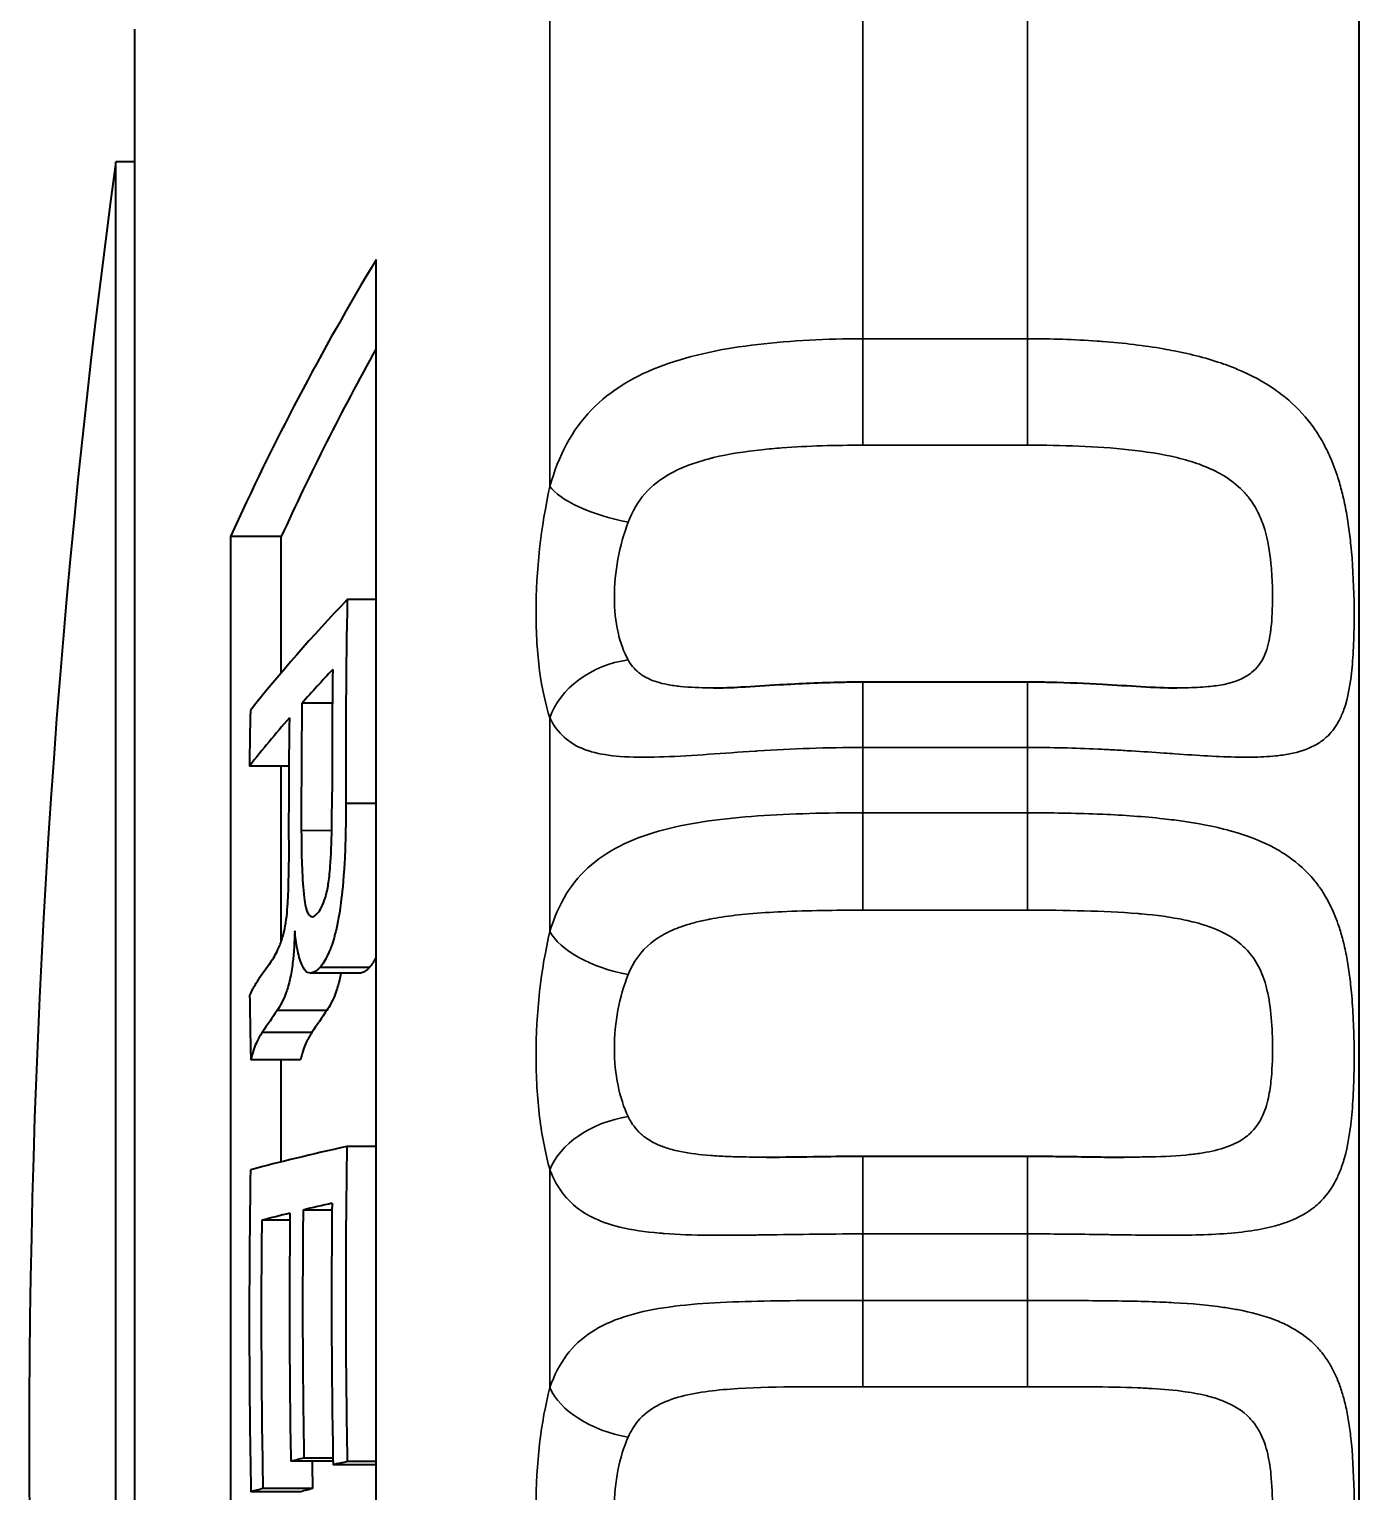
# Model space of a CAD drawing. Header units: millimetres. Extents: x 0 to 3364, y 0 to 2376.
# Drawn here: x 1915.67 to 1923.7, y 1286.37 to 1295.2 of the extents above; entities that cross this region are included whole.
import ezdxf

# ---------------------------------------------------------------- set-up
doc = ezdxf.new("R2010")
doc.units = ezdxf.units.MM
doc.header["$LTSCALE"] = 4
doc.layers.add('가시적인 것(ISO)', color=3, linetype='Continuous', lineweight=40, true_color=0x00ff00)
doc.layers.add('가시적인 좁은 것(ISO)', color=3, linetype='Continuous', lineweight=35, true_color=0x00ff00)

msp = doc.modelspace()

# ---------------------------------------------------------------- linework, layer by layer
at = {"layer": '가시적인 것(ISO)'}
for p, q in [((1923.7023, 1304.6988), (1923.7023, 1269.6988)), ((1916.31, 1278.1988), (1916.31, 1295.1988)), ((1916.1949, 1278.9988), (1916.1949, 1294.3988)), ((1916.31, 1294.3988), (1916.1949, 1294.3988)), ((1917.7671, 1276.0113), (1917.7671, 1293.8087)), ((1919.7476, 1293.2418), (1919.7476, 1293.2417)), ((1916.8874, 1292.1358), (1916.8874, 1278.526)), ((1917.194, 1292.1358), (1916.8874, 1292.1358)), ((1917.194, 1291.3138), (1917.194, 1292.1358)), ((1917.7671, 1291.7565), (1917.5928, 1291.7565)), ((1920.7062, 1291.2588), (1921.7023, 1291.2588)), ((1917.5024, 1291.1299), (1917.3191, 1291.1299)), ((1919.7476, 1290.8195), (1919.7476, 1290.8195)), ((1917.2398, 1290.7506), (1917.0018, 1290.7506)), ((1917.194, 1289.6922), (1917.194, 1290.7506)), ((1917.7671, 1290.5241), (1917.5837, 1290.5241)), ((1919.7476, 1290.4147), (1919.7476, 1290.4147)), ((1917.6692, 1289.5007), (1917.3692, 1289.5007)), ((1917.7258, 1289.5339), (1917.4258, 1289.5339)), ((1917.4694, 1289.2748), (1917.1694, 1289.2748)), ((1917.3793, 1289.1428), (1917.0793, 1289.1428)), ((1917.3098, 1288.976), (1917.0098, 1288.976)), ((1917.194, 1288.3606), (1917.194, 1288.976)), ((1917.7671, 1288.4537), (1917.5905, 1288.4537)), ((1920.7062, 1288.3951), (1921.7023, 1288.3951)), ((1917.5002, 1288.07), (1917.3258, 1288.07)), ((1917.2462, 1288.008), (1917.076, 1288.008)), ((1919.7476, 1287.506), (1919.7476, 1287.506)), ((1917.5062, 1286.572), (1917.3306, 1286.572)), ((1917.5066, 1286.5531), (1917.2515, 1286.5531)), ((1917.7671, 1286.5323), (1917.507, 1286.5323)), ((1917.7671, 1286.5512), (1917.5925, 1286.5512)), ((1917.383, 1286.3885), (1917.083, 1286.3885)), ((1917.3104, 1286.3692), (1917.0104, 1286.3692))]:
    msp.add_line(p, q, dxfattribs=at)
msp.add_arc((1972.5715, 1286.6988), 56.9, 172.22258, 187.77742, dxfattribs=at)
for centre, major_axis, ratio, start_param, end_param in [((1972.5715, 1286.6988), (-56.9, 0), 0.4647, 6.010942, 6.076084), ((1972.5715, 1286.6988), (-56.6, 0), 0.4647, 6.030623, 6.07497), ((1972.2715, 1287.6874), (-56.5906, 0), 0.278978, 6.022503, 6.066256), ((1972.2715, 1290.7679), (-54.6884, 0), 0.960296, 6.26436, 6.287829), ((1972.2715, 1287.3496), (-56.5959, 0), 0.279198, 6.028259, 6.041603), ((1972.2715, 1290.6752), (-54.7712, 0), 0.9604, 6.270655, 6.284731), ((1972.2715, 1290.0974), (-55.2739, 0), 0.960283, 6.26457, 6.270878), ((1972.2715, 1290.4721), (-54.9567, 0), 0.960381, 6.270722, 6.285286), ((1972.2715, 1287.352), (-56.5959, 0), 0.279029, 6.047312, 6.066275), ((1972.2715, 1290.3885), (-55.033, 0), 0.960298, 6.270811, 6.287321), ((1972.2715, 1285.4311), (-56.5841, 0), 0.325767, 6.056018, 6.062563), ((1972.2715, 1290.0967), (-55.274, 0), 0.960298, 0.013861, 0.021115), ((1972.2715, 1284.9834), (-56.5707, 0), 0.335097, 6.05483, 6.061972), ((1972.5715, 1284.9834), (-56.5707, 0), 0.335097, 6.05483, 6.061972), ((1972.2715, 1287.5927), (-56.5929, 0), 0.059035, 6.022511, 6.06603), ((1972.2715, 1287.5614), (-54.6883, 0), 0.99825, 6.266839, 6.301691), ((1972.2715, 1287.4182), (-55.271, 0), 0.998258, 6.266977, 6.302199), ((1972.2715, 1287.4989), (-54.9487, 0), 0.998261, 6.272773, 6.300083), ((1972.2715, 1287.2623), (-56.5972, 0), 0.059515, 6.028456, 6.041018), ((1972.2715, 1287.5415), (-54.7739, 0), 0.998253, 6.272768, 6.301643), ((1972.2715, 1287.4364), (-55.1985, 0), 0.998262, 6.272812, 6.302204), ((1972.2715, 1287.2678), (-56.5971, 0), 0.059129, 6.046926, 6.060171), ((1972.2715, 1287.4797), (-55.0279, 0), 0.998261, 6.272783, 6.300054), ((1972.2715, 1285.7815), (-56.5925, 0), 0.058248, 6.040992, 6.046897), ((1972.5715, 1287.4364), (-55.1985, 0), 0.998262, 0.01603, 0.019019), ((1972.2715, 1285.7015), (-56.5912, 0), 0.058248, 6.022485, 6.028418), ((1972.2715, 1285.6452), (-56.5902, 0), 0.059381, 6.060154, 6.066027), ((1972.5715, 1285.6452), (-56.5902, 0), 0.059381, 6.060154, 6.066027)]:
    msp.add_ellipse(centre, major_axis=major_axis, ratio=ratio, start_param=start_param, end_param=end_param, dxfattribs=at)
for points, knots in [([(1919.8061, 1291.2225), (1919.8548, 1291.2225), (1919.9114, 1291.2246), (1920.0441, 1291.2317), (1920.1232, 1291.2371), (1920.3252, 1291.2491), (1920.4523, 1291.2552), (1920.6216, 1291.2584), (1920.6639, 1291.2588), (1920.7062, 1291.2588)], [0, 0, 0, 0, 0.02059764, 0.02059764, 0.0460325, 0.0460325, 0.08427143, 0.08427143, 0.09695399, 0.09695399, 0.09695399, 0.09695399]), ([(1921.7023, 1291.2588), (1921.7139, 1291.2588), (1921.7256, 1291.2588), (1921.7722, 1291.2585), (1921.8072, 1291.258), (1921.9472, 1291.2549), (1922.0521, 1291.2502), (1922.2335, 1291.2401), (1922.312, 1291.2351), (1922.4651, 1291.2262), (1922.5404, 1291.2224), (1922.6024, 1291.2225)], [0, 0, 0, 0, 0.00349887, 0.00349887, 0.01399959, 0.01399959, 0.04562828, 0.04562828, 0.07059111, 0.07059111, 0.0969535, 0.0969535, 0.0969535, 0.0969535]), ([(1917.4115, 1289.8594), (1917.4203, 1289.8698), (1917.4292, 1289.8822), (1917.4447, 1289.9121), (1917.4534, 1289.9321), (1917.4703, 1289.9935), (1917.4758, 1290.0234), (1917.484, 1290.0777), (1917.4879, 1290.1149), (1917.5008, 1290.3143), (1917.5004, 1290.4915), (1917.5004, 1290.5939)], [-0.07365908, -0.07365908, -0.07365908, -0.07365908, -0.06186769, -0.06186769, -0.05238859, -0.05238859, -0.0434354, -0.0434354, -0.03192757, -0.03192757, 0, 0, 0, 0]), ([(1917.5837, 1290.5241), (1917.5837, 1290.4079), (1917.5823, 1290.2872), (1917.5696, 1290.0564), (1917.5608, 1289.9778), (1917.5419, 1289.8354), (1917.5289, 1289.7768), (1917.5025, 1289.6747), (1917.4862, 1289.634), (1917.4583, 1289.5762), (1917.4419, 1289.553), (1917.4258, 1289.5339)], [-0.05824902, -0.05824902, -0.05824902, -0.05824902, -0.05161827, -0.05161827, -0.0455055, -0.0455055, -0.03522035, -0.03522035, -0.01967958, -0.01967958, 0, 0, 0, 0]), ([(1917.3149, 1290.3613), (1917.3153, 1290.2713), (1917.3164, 1290.2148), (1917.3204, 1290.0945), (1917.3234, 1290.0323), (1917.3358, 1289.9207), (1917.3428, 1289.8954), (1917.3503, 1289.87), (1917.3571, 1289.8557), (1917.3727, 1289.8403), (1917.3811, 1289.84), (1917.3954, 1289.8445), (1917.4035, 1289.8515), (1917.4115, 1289.8594)], [-0.03465174, -0.03465174, -0.03465174, -0.03465174, -0.03184216, -0.03184216, -0.02881843, -0.02881843, -0.02565988, -0.02565988, -0.0178078, -0.0178078, -0.00975243, -0.00975243, 0, 0, 0, 0]), ([(1917.1411, 1289.5826), (1917.1558, 1289.6063), (1917.1707, 1289.6323), (1917.1848, 1289.6678), (1917.1927, 1289.6876), (1917.2005, 1289.7101), (1917.2075, 1289.7368), (1917.2127, 1289.7567), (1917.2175, 1289.7796), (1917.2214, 1289.8044), (1917.2253, 1289.8294), (1917.2281, 1289.8566), (1917.2304, 1289.8835), (1917.2347, 1289.9321), (1917.2366, 1289.9827), (1917.2378, 1290.0315), (1917.2389, 1290.0784), (1917.2391, 1290.1244), (1917.2389, 1290.1699)], [0, 0, 0, 0, 0.258442, 0.258442, 0.258442, 0.40202, 0.40202, 0.40202, 0.509432, 0.509432, 0.509432, 0.617146, 0.617146, 0.617146, 0.812916, 0.812916, 0.812916, 1, 1, 1, 1]), ([(1917.2754, 1289.7562), (1917.2734, 1289.6915), (1917.27, 1289.6237), (1917.2624, 1289.5614), (1917.2581, 1289.5256), (1917.2525, 1289.4918), (1917.2459, 1289.4622), (1917.2393, 1289.4326), (1917.2317, 1289.4072), (1917.2239, 1289.3853), (1917.2067, 1289.3373), (1917.1878, 1289.3035), (1917.1694, 1289.2748)], [0, 0, 0, 0, 0.296935, 0.296935, 0.296935, 0.464802, 0.464802, 0.464802, 0.631533, 0.631533, 0.631533, 1, 1, 1, 1]), ([(1917.4258, 1289.5339), (1917.4011, 1289.5086), (1917.3758, 1289.4927), (1917.3527, 1289.5048), (1917.3398, 1289.5115), (1917.3277, 1289.5279), (1917.3172, 1289.5525), (1917.3066, 1289.577), (1917.2976, 1289.611), (1917.2902, 1289.65), (1917.2842, 1289.6821), (1917.2795, 1289.7185), (1917.2754, 1289.7562)], [0, 0, 0, 0, 0.390449, 0.390449, 0.390449, 0.607007, 0.607007, 0.607007, 0.822882, 0.822882, 0.822882, 1, 1, 1, 1]), ([(1917.5535, 1289.5006), (1917.5504, 1289.4824), (1917.5465, 1289.4633), (1917.5366, 1289.4242), (1917.5282, 1289.3944), (1917.4999, 1289.3253), (1917.4845, 1289.2984), (1917.4694, 1289.2748)], [-0.05796686, -0.05796686, -0.05796686, -0.05796686, -0.03918137, -0.03918137, -0.02016864, -0.02016864, 0, 0, 0, 0]), ([(1917.7258, 1289.5339), (1917.7102, 1289.5179), (1917.6945, 1289.5058), (1917.6757, 1289.5011), (1917.6724, 1289.5007), (1917.6692, 1289.5007)], [-0.044837717, -0.044837717, -0.044837717, -0.044837717, -0.039214364, -0.039214364, -0.037914898, -0.037914898, -0.037914898, -0.037914898]), ([(1917.0028, 1289.361), (1917.0116, 1289.3838), (1917.0208, 1289.4031), (1917.0302, 1289.4195), (1917.0349, 1289.4278), (1917.0397, 1289.4357), (1917.0445, 1289.4431), (1917.0493, 1289.4504), (1917.0541, 1289.4577), (1917.0589, 1289.465)], [0, 0, 0, 0, 0.496514, 0.496514, 0.496514, 0.748173, 0.748173, 0.748173, 1, 1, 1, 1]), ([(1917.0793, 1289.1428), (1917.0672, 1289.1237), (1917.0552, 1289.1043), (1917.0435, 1289.0797), (1917.0375, 1289.0671), (1917.0317, 1289.0525), (1917.0261, 1289.0357), (1917.0203, 1289.0182), (1917.015, 1288.9972), (1917.0098, 1288.976)], [0, 0, 0, 0, 0.487681, 0.487681, 0.487681, 0.738933, 0.738933, 0.738933, 1, 1, 1, 1]), ([(1917.3793, 1289.1428), (1917.3754, 1289.1367), (1917.372, 1289.1312), (1917.3689, 1289.1261), (1917.3666, 1289.1223), (1917.3645, 1289.1188), (1917.3626, 1289.1156), (1917.362, 1289.1146), (1917.3617, 1289.114), (1917.3608, 1289.1125), (1917.3574, 1289.1066), (1917.3541, 1289.1007), (1917.3511, 1289.0949), (1917.3496, 1289.092), (1917.3481, 1289.0892), (1917.3467, 1289.0863), (1917.3456, 1289.084), (1917.3447, 1289.0822), (1917.3435, 1289.0797), (1917.3433, 1289.0792), (1917.343, 1289.0785), (1917.3427, 1289.0779), (1917.3366, 1289.0649), (1917.3309, 1289.0503), (1917.3261, 1289.0357), (1917.3259, 1289.035), (1917.3256, 1289.0342), (1917.3254, 1289.0335), (1917.3241, 1289.0296), (1917.3228, 1289.0254), (1917.3215, 1289.0208), (1917.3202, 1289.0162), (1917.3184, 1289.0098), (1917.3174, 1289.0059), (1917.3154, 1288.9983), (1917.3128, 1288.9883), (1917.3098, 1288.976)], [0, 0, 0, 0, 0.125, 0.125, 0.125, 0.21875, 0.21875, 0.21875, 0.25, 0.25, 0.25, 0.375, 0.375, 0.375, 0.4375, 0.4375, 0.4375, 0.487809, 0.487809, 0.487809, 0.5, 0.5, 0.5, 0.737863, 0.737863, 0.737863, 0.75, 0.75, 0.75, 0.8125, 0.8125, 0.8125, 0.875, 0.875, 0.875, 1, 1, 1, 1]), ([(1920.1254, 1288.3896), (1920.2286, 1288.3897), (1920.3394, 1288.3918), (1920.5352, 1288.3943), (1920.6208, 1288.3951), (1920.7062, 1288.3951)], [0, 0, 0, 0, 0.03394546, 0.03394546, 0.05954665, 0.05954665, 0.05954665, 0.05954665]), ([(1921.7023, 1288.3951), (1921.7075, 1288.3951), (1921.7128, 1288.3951), (1921.7339, 1288.3951), (1921.7497, 1288.395), (1921.8129, 1288.3947), (1921.8603, 1288.3943), (1922.0351, 1288.3921), (1922.1624, 1288.3894), (1922.28, 1288.3896)], [0, 0, 0, 0, 0.00158056, 0.00158056, 0.0063227, 0.0063227, 0.02056179, 0.02056179, 0.05921826, 0.05921826, 0.05921826, 0.05921826])]:
    msp.add_open_spline(points, degree=3, knots=knots, dxfattribs=at)
for points in [[(1919.8056, 1291.2225), (1919.8058, 1291.2225), (1919.806, 1291.2225), (1919.8061, 1291.2225)], [(1922.6024, 1291.2225), (1922.6025, 1291.2225), (1922.6026, 1291.2225), (1922.6027, 1291.2225)], [(1917.7671, 1289.5951), (1917.7536, 1289.5696), (1917.7396, 1289.5502), (1917.7258, 1289.5339)], [(1922.2801, 1288.3896), (1922.2809, 1288.3896), (1922.2818, 1288.3896), (1922.2827, 1288.3896)]]:
    msp.add_open_spline(points, degree=3, dxfattribs=at)
at = {"layer": '가시적인 좁은 것(ISO)'}
for p, q in [((1920.7062, 1297.1539), (1920.7062, 1293.3302)), ((1921.7023, 1297.1539), (1921.7023, 1293.3302)), ((1918.8167, 1296.8488), (1918.8167, 1292.4391)), ((1920.7062, 1292.6876), (1920.7062, 1293.3302)), ((1920.7062, 1293.3302), (1921.7023, 1293.3302)), ((1921.7023, 1292.6876), (1921.7023, 1293.3302)), ((1921.7023, 1292.6876), (1920.7062, 1292.6876)), ((1920.7062, 1290.8629), (1920.7062, 1291.2588)), ((1921.7023, 1291.2588), (1921.7023, 1290.8629)), ((1918.8167, 1291.0415), (1918.8167, 1289.7523)), ((1920.7062, 1290.8629), (1920.7062, 1290.4684)), ((1921.7023, 1290.8629), (1920.7062, 1290.8629)), ((1921.7023, 1290.8629), (1921.7023, 1290.4684)), ((1920.7062, 1289.8804), (1920.7062, 1290.4684)), ((1920.7062, 1290.4684), (1921.7023, 1290.4684)), ((1921.7023, 1290.4684), (1921.7023, 1289.8804)), ((1917.499, 1290.3613), (1917.3149, 1290.3613)), ((1921.7023, 1289.8804), (1920.7062, 1289.8804)), ((1920.7062, 1287.9258), (1920.7062, 1288.3951)), ((1921.7023, 1287.9258), (1921.7023, 1288.3951)), ((1918.8167, 1288.3121), (1918.8167, 1286.9985)), ((1920.7062, 1287.9258), (1920.7062, 1287.5238)), ((1921.7023, 1287.9258), (1920.7062, 1287.9258)), ((1921.7023, 1287.9258), (1921.7023, 1287.5238)), ((1920.7062, 1287.0032), (1920.7062, 1287.5238)), ((1920.7062, 1287.5238), (1921.7023, 1287.5238)), ((1921.7023, 1287.0032), (1921.7023, 1287.5238)), ((1921.7023, 1287.0032), (1920.7062, 1287.0032))]:
    msp.add_line(p, q, dxfattribs=at)
for centre, major_axis, ratio, start_param, end_param in [((1919.2891, 1292.3887), (-0.488, 0.109), 0.325805, 0.336268, 1.643449), ((1919.2891, 1291.0034), (-0.4743, -0.1582), 0.758626, 4.464594, 5.771776), ((1919.2891, 1289.7255), (-0.4864, 0.116), 0.458609, 0.372538, 1.679719), ((1919.2891, 1288.2979), (0.4809, 0.137), 0.658937, 1.385208, 2.692389), ((1919.2891, 1286.9959), (-0.4837, 0.1267), 0.581339, 0.414686, 1.721868)]:
    msp.add_ellipse(centre, major_axis=major_axis, ratio=ratio, start_param=start_param, end_param=end_param, dxfattribs=at)
for points, knots in [([(1918.8167, 1292.4391), (1918.8423, 1292.5311), (1918.8758, 1292.6173), (1918.9593, 1292.7715), (1919.0089, 1292.8395), (1919.1839, 1293.0213), (1919.3331, 1293.1087), (1919.675, 1293.2336), (1919.8687, 1293.272), (1920.2745, 1293.32), (1920.4898, 1293.3302), (1920.7062, 1293.3302)], [0.004174723, 0.004174723, 0.004174723, 0.004174723, 0.004494381, 0.004494381, 0.004814039, 0.004814039, 0.005453354, 0.005453354, 0.006092669, 0.006092669, 0.006731984, 0.006731984, 0.006731984, 0.006731984]), ([(1921.7023, 1293.3302), (1921.8445, 1293.3302), (1921.9842, 1293.3257), (1922.1215, 1293.3161), (1922.1331, 1293.3153), (1922.1447, 1293.3144), (1922.1563, 1293.3135), (1922.2816, 1293.3039), (1922.4058, 1293.2894), (1922.5233, 1293.2691), (1922.5449, 1293.2653), (1922.5664, 1293.2614), (1922.5876, 1293.2572), (1922.6919, 1293.2367), (1922.7916, 1293.2109), (1922.886, 1293.1777), (1922.9145, 1293.1677), (1922.9425, 1293.1569), (1922.97, 1293.1455), (1923.0518, 1293.1113), (1923.1268, 1293.0714), (1923.1953, 1293.0239), (1923.2245, 1293.0036), (1923.2525, 1292.982), (1923.2794, 1292.9587), (1923.3367, 1292.9091), (1923.387, 1292.8537), (1923.4307, 1292.7917), (1923.4468, 1292.7689), (1923.462, 1292.745), (1923.4764, 1292.7203), (1923.4819, 1292.7107), (1923.4874, 1292.701), (1923.4926, 1292.6911), (1923.5079, 1292.6627), (1923.522, 1292.6332), (1923.535, 1292.6026), (1923.5438, 1292.582), (1923.552, 1292.561), (1923.5598, 1292.5395), (1923.5676, 1292.5179), (1923.5748, 1292.496), (1923.5816, 1292.4736), (1923.5907, 1292.4439), (1923.599, 1292.4131), (1923.6065, 1292.3817), (1923.6081, 1292.375), (1923.6096, 1292.3683), (1923.6111, 1292.3616), (1923.615, 1292.3444), (1923.6186, 1292.3271), (1923.6221, 1292.3096), (1923.6293, 1292.273), (1923.6355, 1292.2356), (1923.641, 1292.1976), (1923.6437, 1292.1787), (1923.6462, 1292.1595), (1923.6485, 1292.1403), (1923.6508, 1292.1211), (1923.6529, 1292.1017), (1923.6548, 1292.0823), (1923.6573, 1292.0573), (1923.6596, 1292.032), (1923.6615, 1292.0066), (1923.6704, 1291.8919), (1923.6742, 1291.7737), (1923.6743, 1291.6617), (1923.6743, 1291.6275), (1923.674, 1291.5936), (1923.6733, 1291.5603), (1923.673, 1291.5437), (1923.6725, 1291.5273), (1923.672, 1291.5112), (1923.67, 1291.4528), (1923.6667, 1291.3981), (1923.662, 1291.347), (1923.6527, 1291.2483), (1923.637, 1291.1614), (1923.6125, 1291.0921), (1923.604, 1291.0681), (1923.5944, 1291.0459), (1923.5836, 1291.0254), (1923.5791, 1291.0169), (1923.5745, 1291.0087), (1923.5696, 1291.0008), (1923.5489, 1290.9673), (1923.5244, 1290.9387), (1923.4958, 1290.9149), (1923.4769, 1290.8992), (1923.4564, 1290.8857), (1923.4342, 1290.8739), (1923.3909, 1290.8509), (1923.3408, 1290.8347), (1923.284, 1290.8237), (1923.2573, 1290.8185), (1923.2292, 1290.8145), (1923.2, 1290.8115), (1923.1544, 1290.8068), (1923.1057, 1290.8045), (1923.0543, 1290.8039), (1923.0287, 1290.8036), (1923.0023, 1290.8038), (1922.9752, 1290.8043), (1922.8574, 1290.8064), (1922.7294, 1290.8149), (1922.5916, 1290.8244), (1922.57, 1290.8259), (1922.5482, 1290.8274), (1922.5262, 1290.8288), (1922.4617, 1290.8332), (1922.3959, 1290.8377), (1922.3291, 1290.8418), (1922.2957, 1290.8439), (1922.262, 1290.8459), (1922.228, 1290.8477), (1922.194, 1290.8496), (1922.1597, 1290.8513), (1922.1252, 1290.8529), (1922.0561, 1290.8561), (1921.986, 1290.8586), (1921.9153, 1290.8603), (1921.8446, 1290.862), (1921.7735, 1290.8629), (1921.7023, 1290.8629)], [0, 0, 0, 0, 0.000420749, 0.000420749, 0.000420749, 0.000456315, 0.000456315, 0.000456315, 0.000841498, 0.000841498, 0.000841498, 0.000912616, 0.000912616, 0.000912616, 0.001262247, 0.001262247, 0.001262247, 0.001368007, 0.001368007, 0.001368007, 0.001682996, 0.001682996, 0.001682996, 0.001817418, 0.001817418, 0.001817418, 0.002103745, 0.002103745, 0.002103745, 0.002208932, 0.002208932, 0.002208932, 0.002249619, 0.002249619, 0.002249619, 0.002366713, 0.002366713, 0.002366713, 0.002445604, 0.002445604, 0.002445604, 0.002524494, 0.002524494, 0.002524494, 0.002629681, 0.002629681, 0.002629681, 0.002651956, 0.002651956, 0.002651956, 0.002708572, 0.002708572, 0.002708572, 0.002826907, 0.002826907, 0.002826907, 0.002886075, 0.002886075, 0.002886075, 0.002945243, 0.002945243, 0.002945243, 0.003021559, 0.003021559, 0.003021559, 0.003365992, 0.003365992, 0.003365992, 0.003471179, 0.003471179, 0.003471179, 0.003523773, 0.003523773, 0.003523773, 0.003713713, 0.003713713, 0.003713713, 0.004080236, 0.004080236, 0.004080236, 0.00420749, 0.00420749, 0.00420749, 0.004260084, 0.004260084, 0.004260084, 0.004482243, 0.004482243, 0.004482243, 0.004628239, 0.004628239, 0.004628239, 0.004914142, 0.004914142, 0.004914142, 0.005048988, 0.005048988, 0.005048988, 0.005259363, 0.005259363, 0.005259363, 0.005364122, 0.005364122, 0.005364122, 0.005819028, 0.005819028, 0.005819028, 0.005890486, 0.005890486, 0.005890486, 0.006100861, 0.006100861, 0.006100861, 0.006206048, 0.006206048, 0.006206048, 0.006311235, 0.006311235, 0.006311235, 0.00652161, 0.00652161, 0.00652161, 0.006731984, 0.006731984, 0.006731984, 0.006731984]), ([(1920.7062, 1292.6876), (1920.5419, 1292.6876), (1920.3778, 1292.6834), (1920.2176, 1292.6714), (1920.1766, 1292.6683), (1920.1356, 1292.6647), (1920.095, 1292.6603), (1919.9954, 1292.6497), (1919.8979, 1292.635), (1919.8044, 1292.6124), (1919.7976, 1292.6108), (1919.7908, 1292.6091), (1919.784, 1292.6074), (1919.7676, 1292.6032), (1919.7513, 1292.5987), (1919.7352, 1292.5939), (1919.701, 1292.5839), (1919.6676, 1292.5724), (1919.6352, 1292.5594), (1919.619, 1292.5528), (1919.6031, 1292.5459), (1919.5875, 1292.5385), (1919.5719, 1292.531), (1919.5565, 1292.5232), (1919.5416, 1292.5147)], [0, 0, 0, 0, 0.00049232, 0.00049232, 0.00049232, 0.000618648, 0.000618648, 0.000618648, 0.000927972, 0.000927972, 0.000927972, 0.000950598, 0.000950598, 0.000950598, 0.001005304, 0.001005304, 0.001005304, 0.0011213, 0.0011213, 0.0011213, 0.001179298, 0.001179298, 0.001179298, 0.001237297, 0.001237297, 0.001237297, 0.001237297]), ([(1922.8669, 1292.5148), (1922.7867, 1292.5598), (1922.6975, 1292.59), (1922.6037, 1292.6125), (1922.5099, 1292.6351), (1922.4129, 1292.6496), (1922.3136, 1292.6603), (1922.1149, 1292.6815), (1921.9089, 1292.6876), (1921.7023, 1292.6876)], [0.003049791, 0.003049791, 0.003049791, 0.003049791, 0.003359815, 0.003359815, 0.003359815, 0.003669839, 0.003669839, 0.003669839, 0.004289886, 0.004289886, 0.004289886, 0.004289886]), ([(1919.5416, 1292.5148), (1919.4848, 1292.4829), (1919.4331, 1292.4432), (1919.3477, 1292.3461), (1919.3132, 1292.287), (1919.2891, 1292.2222)], [0.0012372966, 0.0012372966, 0.0012372966, 0.0012372966, 0.0014572248, 0.0014572248, 0.001677153, 0.001677153, 0.001677153, 0.001677153]), ([(1922.6027, 1291.2225), (1922.6209, 1291.2225), (1922.639, 1291.2226), (1922.657, 1291.2229), (1922.7037, 1291.2238), (1922.7489, 1291.2258), (1922.792, 1291.2299), (1922.8255, 1291.2331), (1922.8578, 1291.2375), (1922.8886, 1291.2438), (1922.9503, 1291.2564), (1923.0042, 1291.2762), (1923.0474, 1291.3083), (1923.05, 1291.3102), (1923.0526, 1291.3122), (1923.0552, 1291.3143), (1923.0878, 1291.3405), (1923.1129, 1291.3741), (1923.1312, 1291.4146), (1923.1325, 1291.4175), (1923.1337, 1291.4203), (1923.1349, 1291.4233), (1923.1511, 1291.4619), (1923.1617, 1291.5072), (1923.1687, 1291.5556), (1923.1699, 1291.5643), (1923.171, 1291.5731), (1923.172, 1291.582), (1923.1787, 1291.6402), (1923.1813, 1291.7047), (1923.1813, 1291.7712), (1923.1813, 1291.8164), (1923.18, 1291.8632), (1923.177, 1291.9105), (1923.1756, 1291.9322), (1923.1739, 1291.9539), (1923.1717, 1291.9756), (1923.1648, 1292.0453), (1923.1533, 1292.1144), (1923.134, 1292.1787), (1923.1242, 1292.2113), (1923.1123, 1292.2427), (1923.0982, 1292.2723), (1923.0831, 1292.304), (1923.0654, 1292.3338), (1923.0451, 1292.3613), (1923.0313, 1292.3799), (1923.0164, 1292.3973), (1923.0007, 1292.4135), (1922.9666, 1292.4485), (1922.9277, 1292.4785), (1922.8851, 1292.5042), (1922.8791, 1292.5078), (1922.873, 1292.5113), (1922.8669, 1292.5148)], [0.000926616, 0.000926616, 0.000926616, 0.000926616, 0.000986833, 0.000986833, 0.000986833, 0.001143672, 0.001143672, 0.001143672, 0.001265564, 0.001265564, 0.001265564, 0.001509981, 0.001509981, 0.001509981, 0.001524896, 0.001524896, 0.001524896, 0.001715508, 0.001715508, 0.001715508, 0.001728915, 0.001728915, 0.001728915, 0.001906119, 0.001906119, 0.001906119, 0.001937918, 0.001937918, 0.001937918, 0.002145804, 0.002145804, 0.002145804, 0.002287343, 0.002287343, 0.002287343, 0.002352418, 0.002352418, 0.002352418, 0.002562089, 0.002562089, 0.002562089, 0.002668567, 0.002668567, 0.002668567, 0.002782121, 0.002782121, 0.002782121, 0.002859179, 0.002859179, 0.002859179, 0.003026113, 0.003026113, 0.003026113, 0.003049791, 0.003049791, 0.003049791, 0.003049791]), ([(1918.8167, 1291.0415), (1918.7897, 1291.1225), (1918.769, 1291.2172), (1918.7546, 1291.3256), (1918.7402, 1291.4341), (1918.7327, 1291.5518), (1918.7327, 1291.6773), (1918.7326, 1291.9282), (1918.7627, 1292.1973), (1918.8167, 1292.4391)], [0, 0, 0, 0, 0.000387646, 0.000387646, 0.000387646, 0.000775291, 0.000775291, 0.000775291, 0.001550582, 0.001550582, 0.001550582, 0.001550582]), ([(1919.2891, 1292.2222), (1919.2367, 1292.0816), (1919.2057, 1291.9204), (1919.2058, 1291.7691), (1919.2059, 1291.6177), (1919.2367, 1291.4852), (1919.2891, 1291.391)], [0, 0, 0, 0, 0.0004694766, 0.0004694766, 0.0004694766, 0.0009391665, 0.0009391665, 0.0009391665, 0.0009391665]), ([(1919.2891, 1291.391), (1919.2949, 1291.3807), (1919.3012, 1291.3708), (1919.3081, 1291.3615), (1919.3184, 1291.3476), (1919.33, 1291.3349), (1919.3428, 1291.3234), (1919.3492, 1291.3177), (1919.3559, 1291.3122), (1919.3629, 1291.3071), (1919.3664, 1291.3046), (1919.3699, 1291.3021), (1919.3735, 1291.2997), (1919.3772, 1291.2973), (1919.3809, 1291.295), (1919.3846, 1291.2927), (1919.4078, 1291.2788), (1919.4335, 1291.2677), (1919.4615, 1291.2588), (1919.482, 1291.2523), (1919.5038, 1291.2469), (1919.5264, 1291.2425), (1919.5521, 1291.2375), (1919.5788, 1291.2337), (1919.6062, 1291.2309), (1919.6628, 1291.225), (1919.7229, 1291.2229), (1919.7856, 1291.2225), (1919.7922, 1291.2225), (1919.7989, 1291.2225), (1919.8056, 1291.2225)], [0.0026102224, 0.0026102224, 0.0026102224, 0.0026102224, 0.0026627119, 0.0026627119, 0.0026627119, 0.0027414461, 0.0027414461, 0.0027414461, 0.0027808132, 0.0027808132, 0.0027808132, 0.0028004968, 0.0028004968, 0.0028004968, 0.0028201803, 0.0028201803, 0.0028201803, 0.0029414562, 0.0029414562, 0.0029414562, 0.0030301383, 0.0030301383, 0.0030301383, 0.0031306645, 0.0031306645, 0.0031306645, 0.0033386198, 0.0033386198, 0.0033386198, 0.0033607288, 0.0033607288, 0.0033607288, 0.0033607288]), ([(1920.7062, 1290.8629), (1920.4894, 1290.8629), (1920.2784, 1290.8542), (1920.0733, 1290.8415), (1920.0676, 1290.8411), (1920.062, 1290.8408), (1920.0564, 1290.8404), (1919.9596, 1290.8343), (1919.8667, 1290.8275), (1919.7772, 1290.8215), (1919.6826, 1290.8151), (1919.5921, 1290.8095), (1919.5062, 1290.8063), (1919.497, 1290.806), (1919.4878, 1290.8057), (1919.4787, 1290.8054), (1919.3921, 1290.8027), (1919.3122, 1290.8031), (1919.2395, 1290.8087), (1919.1772, 1290.8136), (1919.1193, 1290.8225), (1919.0682, 1290.837), (1919.0609, 1290.839), (1919.0537, 1290.8412), (1919.0467, 1290.8435), (1919.0397, 1290.8458), (1919.0328, 1290.8482), (1919.026, 1290.8508), (1918.9314, 1290.8864), (1918.8617, 1290.9468), (1918.8167, 1291.0415)], [0, 0, 0, 0, 0.000641191, 0.000641191, 0.000641191, 0.00065882, 0.00065882, 0.00065882, 0.000961786, 0.000961786, 0.000961786, 0.001282382, 0.001282382, 0.001282382, 0.001316763, 0.001316763, 0.001316763, 0.001643352, 0.001643352, 0.001643352, 0.001923573, 0.001923573, 0.001923573, 0.001963585, 0.001963585, 0.001963585, 0.002003722, 0.002003722, 0.002003722, 0.002564764, 0.002564764, 0.002564764, 0.002564764]), ([(1918.8167, 1289.7523), (1918.8423, 1289.8363), (1918.8758, 1289.913), (1918.9593, 1290.0471), (1919.0089, 1290.1046), (1919.1839, 1290.2545), (1919.3331, 1290.3209), (1919.675, 1290.4106), (1919.8687, 1290.4347), (1920.2745, 1290.4634), (1920.4898, 1290.4684), (1920.7062, 1290.4684)], [0.004174723, 0.004174723, 0.004174723, 0.004174723, 0.004494381, 0.004494381, 0.004814039, 0.004814039, 0.005453354, 0.005453354, 0.006092669, 0.006092669, 0.006731984, 0.006731984, 0.006731984, 0.006731984]), ([(1921.7023, 1290.4684), (1921.8445, 1290.4684), (1921.9842, 1290.4661), (1922.1215, 1290.4607), (1922.1331, 1290.4602), (1922.1447, 1290.4597), (1922.1563, 1290.4592), (1922.2816, 1290.4537), (1922.4058, 1290.4453), (1922.5233, 1290.4324), (1922.5449, 1290.43), (1922.5664, 1290.4275), (1922.5876, 1290.4248), (1922.6919, 1290.4115), (1922.7916, 1290.3942), (1922.886, 1290.3704), (1922.9145, 1290.3633), (1922.9425, 1290.3555), (1922.97, 1290.3471), (1923.0518, 1290.322), (1923.1268, 1290.2918), (1923.1953, 1290.2544), (1923.2245, 1290.2385), (1923.2525, 1290.2212), (1923.2794, 1290.2024), (1923.3367, 1290.1624), (1923.387, 1290.1165), (1923.4307, 1290.0637), (1923.4468, 1290.0443), (1923.462, 1290.0239), (1923.4764, 1290.0025), (1923.4819, 1289.9942), (1923.4874, 1289.9857), (1923.4926, 1289.9772), (1923.5079, 1289.9524), (1923.522, 1289.9265), (1923.535, 1289.8994), (1923.5438, 1289.8812), (1923.552, 1289.8624), (1923.5598, 1289.8431), (1923.5676, 1289.8238), (1923.5748, 1289.804), (1923.5816, 1289.7838), (1923.5907, 1289.7567), (1923.599, 1289.7287), (1923.6065, 1289.6997), (1923.6081, 1289.6935), (1923.6096, 1289.6873), (1923.6111, 1289.6811), (1923.615, 1289.6653), (1923.6186, 1289.6492), (1923.6221, 1289.6329), (1923.6293, 1289.5988), (1923.6355, 1289.5636), (1923.641, 1289.5277), (1923.6437, 1289.5097), (1923.6462, 1289.4915), (1923.6485, 1289.4731), (1923.6508, 1289.4547), (1923.6529, 1289.4361), (1923.6548, 1289.4174), (1923.6573, 1289.3933), (1923.6596, 1289.3687), (1923.6615, 1289.344), (1923.6704, 1289.2321), (1923.6742, 1289.1139), (1923.6743, 1288.9986), (1923.6743, 1288.9633), (1923.674, 1288.928), (1923.6733, 1288.8932), (1923.673, 1288.8758), (1923.6725, 1288.8585), (1923.672, 1288.8414), (1923.67, 1288.7796), (1923.6667, 1288.7206), (1923.662, 1288.6645), (1923.6527, 1288.5562), (1923.637, 1288.4565), (1923.6125, 1288.3735), (1923.604, 1288.3447), (1923.5944, 1288.3176), (1923.5836, 1288.2921), (1923.5791, 1288.2815), (1923.5745, 1288.2712), (1923.5696, 1288.2612), (1923.5489, 1288.2187), (1923.5244, 1288.1808), (1923.4958, 1288.1476), (1923.4769, 1288.1258), (1923.4564, 1288.1061), (1923.4342, 1288.0883), (1923.3909, 1288.0534), (1923.3408, 1288.0254), (1923.284, 1288.0031), (1923.2573, 1287.9925), (1923.2292, 1287.9833), (1923.2, 1287.9753), (1923.1544, 1287.9627), (1923.1057, 1287.9529), (1923.0543, 1287.9451), (1923.0287, 1287.9413), (1923.0023, 1287.9379), (1922.9752, 1287.935), (1922.8574, 1287.9225), (1922.7294, 1287.9186), (1922.5916, 1287.918), (1922.57, 1287.9179), (1922.5482, 1287.9178), (1922.5262, 1287.9178), (1922.4617, 1287.9179), (1922.3959, 1287.9186), (1922.3291, 1287.9195), (1922.2957, 1287.9199), (1922.262, 1287.9204), (1922.228, 1287.9209), (1922.194, 1287.9214), (1922.1597, 1287.9219), (1922.1252, 1287.9224), (1922.0561, 1287.9234), (1921.986, 1287.9242), (1921.9153, 1287.9248), (1921.8446, 1287.9254), (1921.7735, 1287.9258), (1921.7023, 1287.9258)], [0, 0, 0, 0, 0.000420749, 0.000420749, 0.000420749, 0.000456315, 0.000456315, 0.000456315, 0.000841498, 0.000841498, 0.000841498, 0.000912616, 0.000912616, 0.000912616, 0.001262247, 0.001262247, 0.001262247, 0.001368007, 0.001368007, 0.001368007, 0.001682996, 0.001682996, 0.001682996, 0.001817418, 0.001817418, 0.001817418, 0.002103745, 0.002103745, 0.002103745, 0.002208932, 0.002208932, 0.002208932, 0.002249619, 0.002249619, 0.002249619, 0.002366713, 0.002366713, 0.002366713, 0.002445604, 0.002445604, 0.002445604, 0.002524494, 0.002524494, 0.002524494, 0.002629681, 0.002629681, 0.002629681, 0.002651956, 0.002651956, 0.002651956, 0.002708572, 0.002708572, 0.002708572, 0.002826907, 0.002826907, 0.002826907, 0.002886075, 0.002886075, 0.002886075, 0.002945243, 0.002945243, 0.002945243, 0.003021559, 0.003021559, 0.003021559, 0.003365992, 0.003365992, 0.003365992, 0.003471179, 0.003471179, 0.003471179, 0.003523773, 0.003523773, 0.003523773, 0.003713713, 0.003713713, 0.003713713, 0.004080236, 0.004080236, 0.004080236, 0.00420749, 0.00420749, 0.00420749, 0.004260084, 0.004260084, 0.004260084, 0.004482243, 0.004482243, 0.004482243, 0.004628239, 0.004628239, 0.004628239, 0.004914142, 0.004914142, 0.004914142, 0.005048988, 0.005048988, 0.005048988, 0.005259363, 0.005259363, 0.005259363, 0.005364122, 0.005364122, 0.005364122, 0.005819028, 0.005819028, 0.005819028, 0.005890486, 0.005890486, 0.005890486, 0.006100861, 0.006100861, 0.006100861, 0.006206048, 0.006206048, 0.006206048, 0.006311235, 0.006311235, 0.006311235, 0.00652161, 0.00652161, 0.00652161, 0.006731984, 0.006731984, 0.006731984, 0.006731984]), ([(1920.7062, 1289.8804), (1920.5419, 1289.8804), (1920.3778, 1289.8784), (1920.2176, 1289.8711), (1920.1505, 1289.868), (1920.0837, 1289.864), (1920.018, 1289.8581), (1919.9624, 1289.8531), (1919.9076, 1289.8469), (1919.854, 1289.8387), (1919.8304, 1289.8351), (1919.807, 1289.8311), (1919.784, 1289.8266), (1919.7808, 1289.826), (1919.7777, 1289.8254), (1919.7746, 1289.8248), (1919.7485, 1289.8196), (1919.7228, 1289.8138), (1919.6975, 1289.8072), (1919.6722, 1289.8006), (1919.6473, 1289.7933), (1919.623, 1289.785), (1919.5866, 1289.7726), (1919.5516, 1289.7582), (1919.5187, 1289.7412), (1919.5023, 1289.7328), (1919.4863, 1289.7236), (1919.471, 1289.7138), (1919.4676, 1289.7116), (1919.4642, 1289.7093), (1919.4608, 1289.7071), (1919.4491, 1289.6991), (1919.4379, 1289.6908), (1919.427, 1289.6819)], [0, 0, 0, 0, 0.000492336, 0.000492336, 0.000492336, 0.000698721, 0.000698721, 0.000698721, 0.000873401, 0.000873401, 0.000873401, 0.000950347, 0.000950347, 0.000950347, 0.000960741, 0.000960741, 0.000960741, 0.001048081, 0.001048081, 0.001048081, 0.001135421, 0.001135421, 0.001135421, 0.001266431, 0.001266431, 0.001266431, 0.001331936, 0.001331936, 0.001331936, 0.001346606, 0.001346606, 0.001346606, 0.001397441, 0.001397441, 0.001397441, 0.001397441]), ([(1922.9815, 1289.682), (1922.9522, 1289.7057), (1922.92, 1289.726), (1922.8851, 1289.7437), (1922.8307, 1289.7713), (1922.7721, 1289.7915), (1922.7104, 1289.8074), (1922.6916, 1289.8122), (1922.6725, 1289.8167), (1922.6531, 1289.8208), (1922.568, 1289.8389), (1922.4801, 1289.85), (1922.39, 1289.8581), (1922.3821, 1289.8588), (1922.3742, 1289.8595), (1922.3663, 1289.8601), (1922.2611, 1289.8688), (1922.1514, 1289.8735), (1922.0428, 1289.8763), (1921.9298, 1289.8793), (1921.8169, 1289.8804), (1921.7023, 1289.8804)], [0.002889839, 0.002889839, 0.002889839, 0.002889839, 0.003026422, 0.003026422, 0.003026422, 0.003239851, 0.003239851, 0.003239851, 0.003304945, 0.003304945, 0.003304945, 0.003589863, 0.003589863, 0.003589863, 0.003614771, 0.003614771, 0.003614771, 0.003945848, 0.003945848, 0.003945848, 0.004289886, 0.004289886, 0.004289886, 0.004289886]), ([(1918.8167, 1288.3121), (1918.7897, 1288.4069), (1918.769, 1288.5131), (1918.7546, 1288.6309), (1918.7402, 1288.7487), (1918.7327, 1288.8732), (1918.7327, 1289.0025), (1918.7326, 1289.2611), (1918.7627, 1289.5258), (1918.8167, 1289.7523)], [0, 0, 0, 0, 0.000387646, 0.000387646, 0.000387646, 0.000775291, 0.000775291, 0.000775291, 0.001550582, 0.001550582, 0.001550582, 0.001550582]), ([(1922.2827, 1288.3896), (1922.3117, 1288.3896), (1922.3405, 1288.3898), (1922.3693, 1288.39), (1922.384, 1288.3902), (1922.3986, 1288.3904), (1922.4131, 1288.3906), (1922.4968, 1288.3919), (1922.5781, 1288.3949), (1922.657, 1288.4022), (1922.6858, 1288.4049), (1922.7141, 1288.4082), (1922.7416, 1288.4123), (1922.7933, 1288.4199), (1922.8427, 1288.4303), (1922.8886, 1288.4452), (1922.9341, 1288.4601), (1922.9752, 1288.4792), (1923.0108, 1288.5044), (1923.0237, 1288.5135), (1923.0359, 1288.5234), (1923.0474, 1288.5343), (1923.0679, 1288.5536), (1923.0858, 1288.5758), (1923.1008, 1288.6004), (1923.1142, 1288.6222), (1923.1255, 1288.6462), (1923.1349, 1288.672), (1923.142, 1288.6914), (1923.148, 1288.7119), (1923.1531, 1288.7334), (1923.1618, 1288.7698), (1923.1678, 1288.8084), (1923.172, 1288.8482), (1923.1788, 1288.9112), (1923.1814, 1288.9791), (1923.1813, 1289.0474), (1923.1813, 1289.0547), (1923.1813, 1289.062), (1923.1812, 1289.0693), (1923.1806, 1289.1305), (1923.1779, 1289.1929), (1923.1717, 1289.2536), (1923.1659, 1289.3111), (1923.157, 1289.3673), (1923.1427, 1289.4204), (1923.1399, 1289.4305), (1923.137, 1289.4405), (1923.1339, 1289.4502), (1923.1203, 1289.4931), (1923.103, 1289.5324), (1923.081, 1289.5685), (1923.0701, 1289.5863), (1923.0581, 1289.6032), (1923.0451, 1289.619), (1923.0259, 1289.6423), (1923.0045, 1289.6633), (1922.9815, 1289.682)], [0.000587113, 0.000587113, 0.000587113, 0.000587113, 0.000676684, 0.000676684, 0.000676684, 0.00072246, 0.00072246, 0.00072246, 0.000986836, 0.000986836, 0.000986836, 0.00108369, 0.00108369, 0.00108369, 0.001265198, 0.001265198, 0.001265198, 0.00144492, 0.00144492, 0.00144492, 0.001509733, 0.001509733, 0.001509733, 0.001625535, 0.001625535, 0.001625535, 0.001728724, 0.001728724, 0.001728724, 0.00180615, 0.00180615, 0.00180615, 0.001937276, 0.001937276, 0.001937276, 0.002145167, 0.002145167, 0.002145167, 0.00216738, 0.00216738, 0.00216738, 0.002352913, 0.002352913, 0.002352913, 0.002528609, 0.002528609, 0.002528609, 0.002562068, 0.002562068, 0.002562068, 0.002709224, 0.002709224, 0.002709224, 0.002782126, 0.002782126, 0.002782126, 0.002889839, 0.002889839, 0.002889839, 0.002889839]), ([(1919.2891, 1289.4912), (1919.2367, 1289.3595), (1919.2057, 1289.2012), (1919.2058, 1289.0452), (1919.2059, 1288.8892), (1919.2367, 1288.7449), (1919.2891, 1288.6346)], [0, 0, 0, 0, 0.0004694766, 0.0004694766, 0.0004694766, 0.0009391665, 0.0009391665, 0.0009391665, 0.0009391665]), ([(1919.2891, 1288.6346), (1919.2949, 1288.6225), (1919.3012, 1288.6109), (1919.3081, 1288.5997), (1919.3184, 1288.583), (1919.33, 1288.5675), (1919.3428, 1288.5532), (1919.3492, 1288.5461), (1919.3559, 1288.5393), (1919.3629, 1288.5327), (1919.3664, 1288.5295), (1919.3699, 1288.5263), (1919.3735, 1288.5232), (1919.3772, 1288.5201), (1919.3809, 1288.5171), (1919.3846, 1288.5142), (1919.4078, 1288.4961), (1919.4335, 1288.4807), (1919.4615, 1288.4679), (1919.482, 1288.4585), (1919.5038, 1288.4503), (1919.5264, 1288.4432), (1919.5521, 1288.4351), (1919.5788, 1288.4284), (1919.6062, 1288.4228), (1919.6628, 1288.4113), (1919.7229, 1288.4042), (1919.7856, 1288.3994), (1919.8192, 1288.3968), (1919.8531, 1288.3949), (1919.8875, 1288.3935), (1919.9198, 1288.3922), (1919.9526, 1288.3913), (1919.9856, 1288.3907), (1920.0318, 1288.3898), (1920.0783, 1288.3896), (1920.1254, 1288.3896)], [0.002610222, 0.002610222, 0.002610222, 0.002610222, 0.002662712, 0.002662712, 0.002662712, 0.002741446, 0.002741446, 0.002741446, 0.002780813, 0.002780813, 0.002780813, 0.002800497, 0.002800497, 0.002800497, 0.00282018, 0.00282018, 0.00282018, 0.002941456, 0.002941456, 0.002941456, 0.003030138, 0.003030138, 0.003030138, 0.003130664, 0.003130664, 0.003130664, 0.00333862, 0.00333862, 0.00333862, 0.003450054, 0.003450054, 0.003450054, 0.003555033, 0.003555033, 0.003555033, 0.003701606, 0.003701606, 0.003701606, 0.003701606]), ([(1920.7062, 1287.9258), (1920.4894, 1287.9258), (1920.2784, 1287.922), (1920.0733, 1287.9194), (1920.0676, 1287.9193), (1920.062, 1287.9193), (1920.0564, 1287.9192), (1919.9596, 1287.918), (1919.8667, 1287.9171), (1919.7772, 1287.9181), (1919.6826, 1287.919), (1919.5921, 1287.9219), (1919.5062, 1287.9285), (1919.497, 1287.9292), (1919.4878, 1287.9299), (1919.4787, 1287.9307), (1919.3921, 1287.9382), (1919.3122, 1287.9496), (1919.2395, 1287.9672), (1919.1772, 1287.9824), (1919.1193, 1288.0024), (1919.0682, 1288.0282), (1919.0609, 1288.0319), (1919.0537, 1288.0357), (1919.0467, 1288.0396), (1919.0397, 1288.0435), (1919.0328, 1288.0476), (1919.026, 1288.0518), (1918.9314, 1288.1104), (1918.8617, 1288.1953), (1918.8167, 1288.3121)], [0, 0, 0, 0, 0.000641191, 0.000641191, 0.000641191, 0.00065882, 0.00065882, 0.00065882, 0.000961786, 0.000961786, 0.000961786, 0.001282382, 0.001282382, 0.001282382, 0.001316763, 0.001316763, 0.001316763, 0.001643352, 0.001643352, 0.001643352, 0.001923573, 0.001923573, 0.001923573, 0.001963585, 0.001963585, 0.001963585, 0.002003722, 0.002003722, 0.002003722, 0.002564764, 0.002564764, 0.002564764, 0.002564764]), ([(1918.8167, 1286.9985), (1918.8423, 1287.0726), (1918.8758, 1287.138), (1918.9593, 1287.2491), (1919.0089, 1287.2949), (1919.1839, 1287.4096), (1919.3331, 1287.4535), (1919.675, 1287.506), (1919.8687, 1287.5153), (1920.2745, 1287.524), (1920.4898, 1287.5238), (1920.7062, 1287.5238)], [0.004174723, 0.004174723, 0.004174723, 0.004174723, 0.004494381, 0.004494381, 0.004814039, 0.004814039, 0.005453354, 0.005453354, 0.006092669, 0.006092669, 0.006731984, 0.006731984, 0.006731984, 0.006731984]), ([(1921.7023, 1287.5238), (1921.8445, 1287.5238), (1921.9842, 1287.5237), (1922.1215, 1287.5226), (1922.1331, 1287.5225), (1922.1447, 1287.5224), (1922.1563, 1287.5223), (1922.2816, 1287.5211), (1922.4058, 1287.5189), (1922.5233, 1287.5137), (1922.5449, 1287.5128), (1922.5664, 1287.5117), (1922.5876, 1287.5105), (1922.6919, 1287.5048), (1922.7916, 1287.4962), (1922.886, 1287.4825), (1922.9145, 1287.4784), (1922.9425, 1287.4737), (1922.97, 1287.4686), (1923.0518, 1287.4532), (1923.1268, 1287.4333), (1923.1953, 1287.4068), (1923.2245, 1287.3956), (1923.2525, 1287.3831), (1923.2794, 1287.3691), (1923.3367, 1287.3395), (1923.387, 1287.3041), (1923.4307, 1287.2618), (1923.4468, 1287.2463), (1923.462, 1287.2297), (1923.4764, 1287.2121), (1923.4819, 1287.2053), (1923.4874, 1287.1983), (1923.4926, 1287.1912), (1923.5079, 1287.1707), (1923.522, 1287.149), (1923.535, 1287.1259), (1923.5438, 1287.1104), (1923.552, 1287.0944), (1923.5598, 1287.0777), (1923.5676, 1287.0611), (1923.5748, 1287.0439), (1923.5816, 1287.0261), (1923.5907, 1287.0024), (1923.599, 1286.9776), (1923.6065, 1286.9517), (1923.6081, 1286.9462), (1923.6096, 1286.9407), (1923.6111, 1286.9351), (1923.615, 1286.9209), (1923.6186, 1286.9065), (1923.6221, 1286.8917), (1923.6293, 1286.8608), (1923.6355, 1286.8287), (1923.641, 1286.7955), (1923.6437, 1286.7789), (1923.6462, 1286.762), (1923.6485, 1286.7449), (1923.6508, 1286.7278), (1923.6529, 1286.7104), (1923.6548, 1286.6928), (1923.6573, 1286.67), (1923.6596, 1286.6468), (1923.6615, 1286.6232), (1923.6704, 1286.5167), (1923.6742, 1286.401), (1923.6743, 1286.2849), (1923.6743, 1286.2494), (1923.674, 1286.2135), (1923.6733, 1286.1779), (1923.673, 1286.16), (1923.6725, 1286.1422), (1923.672, 1286.1245), (1923.67, 1286.0607), (1923.6667, 1285.9987), (1923.662, 1285.9388), (1923.6527, 1285.8233), (1923.637, 1285.7131), (1923.6125, 1285.6182), (1923.604, 1285.5852), (1923.5944, 1285.5538), (1923.5836, 1285.5238), (1923.5791, 1285.5114), (1923.5745, 1285.4992), (1923.5696, 1285.4872), (1923.5489, 1285.4367), (1923.5244, 1285.3904), (1923.4958, 1285.3486), (1923.4769, 1285.3211), (1923.4564, 1285.2957), (1923.4342, 1285.2722), (1923.3909, 1285.2262), (1923.3408, 1285.187), (1923.284, 1285.1538), (1923.2573, 1285.1382), (1923.2292, 1285.124), (1923.2, 1285.111), (1923.1544, 1285.0908), (1923.1057, 1285.0736), (1923.0543, 1285.0589), (1923.0287, 1285.0516), (1923.0023, 1285.0449), (1922.9752, 1285.0387), (1922.8574, 1285.0118), (1922.7294, 1284.9955), (1922.5916, 1284.9848), (1922.57, 1284.9831), (1922.5482, 1284.9815), (1922.5262, 1284.9801), (1922.4617, 1284.9758), (1922.3959, 1284.9727), (1922.3291, 1284.9703), (1922.2957, 1284.9691), (1922.262, 1284.9681), (1922.228, 1284.9672), (1922.194, 1284.9663), (1922.1597, 1284.9656), (1922.1252, 1284.965), (1922.0561, 1284.9637), (1921.986, 1284.9629), (1921.9153, 1284.9624), (1921.8446, 1284.9619), (1921.7735, 1284.9617), (1921.7023, 1284.9617)], [0, 0, 0, 0, 0.000420749, 0.000420749, 0.000420749, 0.000456315, 0.000456315, 0.000456315, 0.000841498, 0.000841498, 0.000841498, 0.000912616, 0.000912616, 0.000912616, 0.001262247, 0.001262247, 0.001262247, 0.001368007, 0.001368007, 0.001368007, 0.001682996, 0.001682996, 0.001682996, 0.001817418, 0.001817418, 0.001817418, 0.002103745, 0.002103745, 0.002103745, 0.002208932, 0.002208932, 0.002208932, 0.002249619, 0.002249619, 0.002249619, 0.002366713, 0.002366713, 0.002366713, 0.002445604, 0.002445604, 0.002445604, 0.002524494, 0.002524494, 0.002524494, 0.002629681, 0.002629681, 0.002629681, 0.002651956, 0.002651956, 0.002651956, 0.002708572, 0.002708572, 0.002708572, 0.002826907, 0.002826907, 0.002826907, 0.002886075, 0.002886075, 0.002886075, 0.002945243, 0.002945243, 0.002945243, 0.003021559, 0.003021559, 0.003021559, 0.003365992, 0.003365992, 0.003365992, 0.003471179, 0.003471179, 0.003471179, 0.003523773, 0.003523773, 0.003523773, 0.003713713, 0.003713713, 0.003713713, 0.004080236, 0.004080236, 0.004080236, 0.00420749, 0.00420749, 0.00420749, 0.004260084, 0.004260084, 0.004260084, 0.004482243, 0.004482243, 0.004482243, 0.004628239, 0.004628239, 0.004628239, 0.004914142, 0.004914142, 0.004914142, 0.005048988, 0.005048988, 0.005048988, 0.005259363, 0.005259363, 0.005259363, 0.005364122, 0.005364122, 0.005364122, 0.005819028, 0.005819028, 0.005819028, 0.005890486, 0.005890486, 0.005890486, 0.006100861, 0.006100861, 0.006100861, 0.006206048, 0.006206048, 0.006206048, 0.006311235, 0.006311235, 0.006311235, 0.00652161, 0.00652161, 0.00652161, 0.006731984, 0.006731984, 0.006731984, 0.006731984]), ([(1918.8167, 1285.5472), (1918.7897, 1285.6537), (1918.769, 1285.7692), (1918.7546, 1285.8938), (1918.7402, 1286.0184), (1918.7327, 1286.1469), (1918.7327, 1286.2772), (1918.7326, 1286.5378), (1918.7627, 1286.7922), (1918.8167, 1286.9985)], [0, 0, 0, 0, 0.000387646, 0.000387646, 0.000387646, 0.000775291, 0.000775291, 0.000775291, 0.001550582, 0.001550582, 0.001550582, 0.001550582]), ([(1920.7062, 1287.0032), (1920.4501, 1287.0032), (1920.1937, 1287.0067), (1919.9528, 1286.9922), (1919.8324, 1286.9849), (1919.7153, 1286.9727), (1919.6103, 1286.9448), (1919.5053, 1286.9169), (1919.4126, 1286.8724), (1919.3482, 1286.7955)], [0, 0, 0, 0, 0.000767439, 0.000767439, 0.000767439, 0.001151158, 0.001151158, 0.001151158, 0.001534877, 0.001534877, 0.001534877, 0.001534877]), ([(1923.0602, 1286.7955), (1923.0554, 1286.8014), (1923.0503, 1286.8071), (1923.0451, 1286.8126), (1923.0013, 1286.8586), (1922.9474, 1286.8915), (1922.8851, 1286.9164), (1922.8569, 1286.9276), (1922.8276, 1286.937), (1922.7973, 1286.945), (1922.7514, 1286.9572), (1922.7032, 1286.9662), (1922.6531, 1286.9733), (1922.5885, 1286.9825), (1922.5223, 1286.9882), (1922.4547, 1286.9923), (1922.4254, 1286.994), (1922.3959, 1286.9954), (1922.3663, 1286.9966), (1922.2742, 1287.0002), (1922.1789, 1287.0016), (1922.0835, 1287.0024), (1922.07, 1287.0025), (1922.0564, 1287.0025), (1922.0428, 1287.0026), (1921.9301, 1287.0033), (1921.8166, 1287.0032), (1921.7023, 1287.0032)], [0.002752608, 0.002752608, 0.002752608, 0.002752608, 0.002781771, 0.002781771, 0.002781771, 0.003026131, 0.003026131, 0.003026131, 0.003136928, 0.003136928, 0.003136928, 0.003304891, 0.003304891, 0.003304891, 0.003521247, 0.003521247, 0.003521247, 0.003614873, 0.003614873, 0.003614873, 0.003905567, 0.003905567, 0.003905567, 0.003946987, 0.003946987, 0.003946987, 0.004289886, 0.004289886, 0.004289886, 0.004289886]), ([(1921.7023, 1285.5044), (1921.928, 1285.5044), (1922.1527, 1285.5038), (1922.3693, 1285.5154), (1922.373, 1285.5156), (1922.3767, 1285.5158), (1922.3804, 1285.516), (1922.4757, 1285.5213), (1922.5678, 1285.5293), (1922.657, 1285.5441), (1922.6705, 1285.5464), (1922.6839, 1285.5488), (1922.6971, 1285.5514), (1922.7652, 1285.5646), (1922.8297, 1285.5824), (1922.8886, 1285.6083), (1922.9167, 1285.6207), (1922.9431, 1285.6349), (1922.9677, 1285.6512), (1922.9971, 1285.6707), (1923.0239, 1285.6935), (1923.0474, 1285.7199), (1923.0846, 1285.7617), (1923.1127, 1285.8125), (1923.1326, 1285.8703), (1923.1488, 1285.9175), (1923.1597, 1285.9702), (1923.167, 1286.024), (1923.1689, 1286.0382), (1923.1706, 1286.0526), (1923.172, 1286.0671), (1923.1761, 1286.1073), (1923.1787, 1286.149), (1923.18, 1286.1913), (1923.1809, 1286.2182), (1923.1813, 1286.2452), (1923.1813, 1286.272), (1923.1812, 1286.341), (1923.1786, 1286.4101), (1923.1717, 1286.4755), (1923.1699, 1286.4932), (1923.1677, 1286.5106), (1923.1652, 1286.5278), (1923.1582, 1286.5749), (1923.1482, 1286.6199), (1923.134, 1286.6613), (1923.1164, 1286.7122), (1923.0922, 1286.7574), (1923.0602, 1286.7955)], [0, 0, 0, 0, 0.000676607, 0.000676607, 0.000676607, 0.000688152, 0.000688152, 0.000688152, 0.000986863, 0.000986863, 0.000986863, 0.001032228, 0.001032228, 0.001032228, 0.001265188, 0.001265188, 0.001265188, 0.001376304, 0.001376304, 0.001376304, 0.001509567, 0.001509567, 0.001509567, 0.00172038, 0.00172038, 0.00172038, 0.001892418, 0.001892418, 0.001892418, 0.001937917, 0.001937917, 0.001937917, 0.002064456, 0.002064456, 0.002064456, 0.002144939, 0.002144939, 0.002144939, 0.00235243, 0.00235243, 0.00235243, 0.002408532, 0.002408532, 0.002408532, 0.002562745, 0.002562745, 0.002562745, 0.002752608, 0.002752608, 0.002752608, 0.002752608]), ([(1919.2891, 1286.6988), (1919.2367, 1286.5789), (1919.2057, 1286.427), (1919.2058, 1286.2698), (1919.2059, 1286.1126), (1919.2367, 1285.9596), (1919.2891, 1285.8357)], [0, 0, 0, 0, 0.0004694766, 0.0004694766, 0.0004694766, 0.0009391665, 0.0009391665, 0.0009391665, 0.0009391665])]:
    msp.add_open_spline(points, degree=3, knots=knots, dxfattribs=at)
for points in [[(1919.427, 1289.682), (1919.3671, 1289.6334), (1919.3198, 1289.5684), (1919.2891, 1289.4912)], [(1919.3482, 1286.7955), (1919.3243, 1286.7671), (1919.3047, 1286.7346), (1919.2891, 1286.6988)]]:
    msp.add_open_spline(points, degree=3, dxfattribs=at)

doc.saveas('drawing.dxf')
